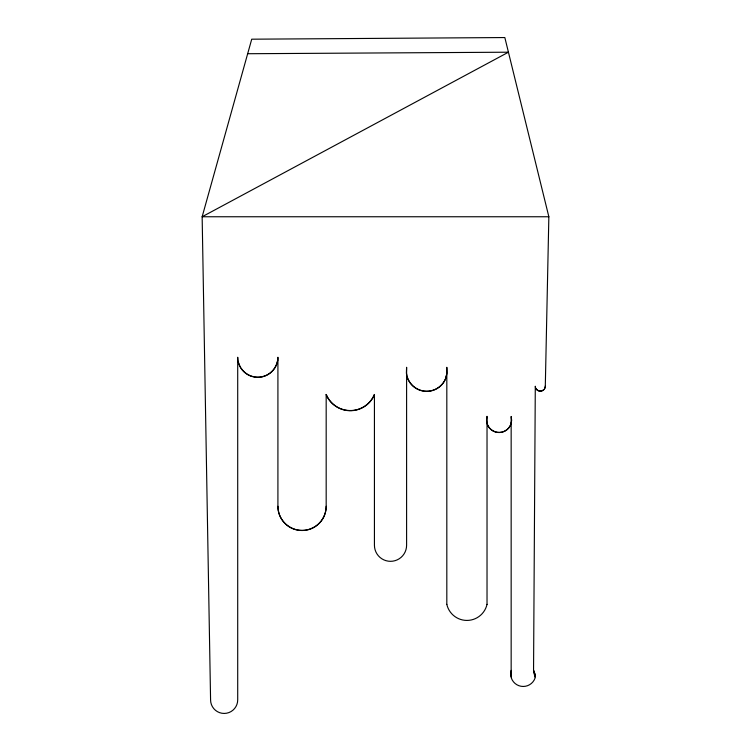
<?xml version="1.0" encoding="UTF-8"?>
<svg xmlns="http://www.w3.org/2000/svg" width="751" height="751" viewBox="0 0 751 751"><rect width="100%" height="100%" fill="white"/><g stroke="black" fill="none" stroke-linecap="round" stroke-linejoin="round"><path stroke-width="1.13" d="M334.965 405.578A26.135 26.135 0 0 1 326.178 394.463L326.178 506.381A24.126 24.116 0 0 1 302.052 530.497A24.126 24.116 0 0 1 277.917 506.381L277.917 357.251A20.108 20.099 0 0 1 257.818 377.349A20.108 20.099 0 0 1 237.71 357.251L237.71 699.848A13.565 13.556 -0.1 0 1 224.192 713.441A13.565 13.556 -0.1 0 1 210.58 699.923L202.15 216.757L251.726 39.193L504.832 37.55L548.85 216.757L545.301 386.174A5.004 5.004 0 0 1 540.335 391.215A5.004 5.004 0 0 1 535.294 386.239L533.548 670.39L535.087 678.031A12.57 12.56 0 0 1 511.347 678.04L510.652 674.22L511.159 670.39M486.526 420.307L487.023 416.317L487.023 604.405M511.159 422.897L510.962 423.958A12.57 12.57 0 0 1 487.568 424.859M446.554 374.843L445.512 378.804A20.446 20.446 0 0 1 407.906 378.804M247.67 53.725L508.436 52.204L202.15 216.757L548.85 216.757M486.526 420.147L487.221 424.108A12.57 12.56 0 0 0 510.962 424.108L511.656 420.307L511.159 416.467L511.159 676.98M446.817 604.405L446.817 367.295L447.023 373.238L445.512 378.983A20.446 20.427 0 0 1 407.906 378.983L406.394 373.238L406.601 367.295L406.601 545.254A16.081 16.081 0 0 1 390.52 561.326A16.081 16.081 0 0 1 374.43 545.254L374.43 394.463A26.135 26.135 0 0 1 335.81 406.16M545.31 386.005A5.004 5.004 0 0 1 544.653 388.511M543.865 389.553A5.004 5.004 0 0 1 535.989 388.567M277.673 360.208A20.108 20.108 0 0 1 253.631 376.73M252.608 376.486A20.108 20.108 0 0 1 240.949 368.009M240.404 367.117A20.108 20.108 0 0 1 238.396 362.264M326.178 506.277A24.126 24.126 0 0 1 302.052 530.403A24.126 24.126 0 0 1 277.917 506.277M374.43 394.632A26.135 26.125 0 0 1 326.178 394.632M487.023 604.348A20.606 20.606 0 0 1 446.817 604.348M535.059 674.088L533.548 670.38L535.285 676.961L535.059 674.088"/></g></svg>
